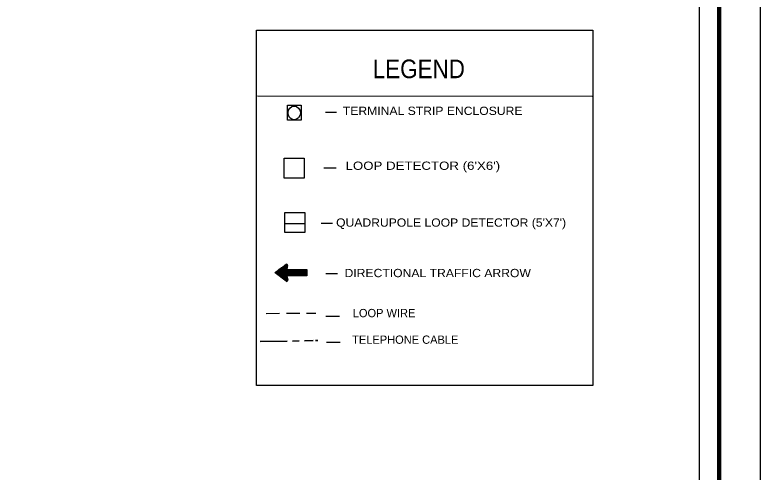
# Model space of a CAD drawing. Extents: x -556 to 1897, y -473 to 414.
# Drawn here: x 147.7 to 578.2, y -209 to 55.2 of the extents above; entities that cross this region are included whole.
import ezdxf

# ---------------------------------------------------------------- set-up
doc = ezdxf.new("R2010")
doc.units = 0
doc.header["$LTSCALE"] = 2.6
doc.linetypes.add('LONG_DASH_SHORT_DASH', pattern=[9.9, 6, -1.2, 1.5, -1.2])
doc.linetypes.add('MEDIUM_DASHED', pattern=[4.5, 3, -1.5])
doc.layers.add('1', color=7, linetype='Continuous', lineweight=13)

msp = doc.modelspace()

# ---------------------------------------------------------------- linework, layer by layer
at = {"layer": '1', "lineweight": 25}
for p, q in [((287.869, 8.522), (481.161, 8.303)), ((327.213, -1.006), (333.412, -1.006)), ((326.231, -33.13), (333.201, -33.13)), ((303.64, -65.322), (315.16, -65.322)), ((324.61, -65.065), (331.207, -65.065)), ((298.025, -93.792), (304.266, -88.96)), ((298.808, -94.368), (302.514, -90.3)), ((298.848, -94.426), (302.807, -90.112)), ((298.907, -94.469), (303.059, -89.887)), ((298.964, -94.487), (303.359, -89.67)), ((299.004, -94.536), (303.609, -89.459)), ((299.055, -94.585), (303.897, -89.246)), ((299.109, -94.606), (304.166, -89.024)), ((299.148, -94.662), (304.374, -88.9)), ((299.205, -94.691), (304.492, -88.855)), ((299.24, -94.71), (304.584, -88.83)), ((299.285, -94.765), (304.681, -88.83)), ((299.337, -94.81), (304.744, -88.855)), ((299.395, -94.832), (304.808, -88.865)), ((299.428, -94.875), (304.861, -88.884)), ((299.477, -94.901), (304.925, -88.918)), ((299.521, -94.944), (304.981, -88.96)), ((299.58, -94.991), (305.017, -88.972)), ((299.63, -94.996), (305.073, -89.029)), ((299.674, -95.066), (305.101, -89.092)), ((299.737, -95.1), (305.146, -89.137)), ((299.773, -95.118), (305.174, -89.185)), ((299.823, -95.176), (305.196, -89.246)), ((299.869, -95.212), (305.225, -89.326)), ((299.912, -95.232), (305.244, -89.371)), ((299.967, -95.285), (305.244, -89.477)), ((300.011, -95.331), (305.244, -89.546)), ((300.07, -95.349), (305.225, -89.661)), ((300.103, -95.376), (305.196, -89.781)), ((300.15, -95.448), (305.174, -89.908)), ((300.208, -95.466), (305.146, -90.014)), ((300.259, -95.505), (305.113, -90.127)), ((300.304, -95.522), (305.101, -90.255)), ((300.358, -95.575), (305.073, -90.353)), ((304.321, -98.657), (298.025, -93.792)), ((298.038, -93.797), (298.112, -93.722)), ((298.095, -93.846), (298.406, -93.515)), ((298.144, -93.86), (298.664, -93.281)), ((298.202, -93.915), (298.956, -93.089)), ((298.226, -93.947), (299.209, -92.864)), ((298.283, -93.968), (299.502, -92.642)), ((298.328, -94.024), (299.773, -92.434)), ((298.377, -94.067), (300.042, -92.234)), ((298.427, -94.081), (300.319, -92.029)), ((298.478, -94.135), (300.583, -91.794)), ((298.526, -94.182), (300.887, -91.596)), ((298.593, -94.205), (301.138, -91.362)), ((298.617, -94.232), (301.433, -91.164)), ((298.664, -94.294), (301.687, -90.931)), ((298.719, -94.316), (301.968, -90.74)), ((298.771, -94.347), (302.237, -90.517)), ((300.401, -95.614), (305.036, -90.513)), ((300.432, -95.639), (305.017, -90.618)), ((300.483, -95.686), (304.986, -90.74)), ((300.543, -95.738), (304.947, -90.862)), ((300.583, -95.77), (304.925, -90.988)), ((300.62, -95.807), (304.892, -91.101)), ((300.677, -95.851), (304.861, -91.215)), ((300.733, -95.852), (304.834, -91.339)), ((300.773, -95.903), (304.808, -91.448)), ((300.825, -95.958), (304.784, -91.596)), ((300.887, -95.985), (304.754, -91.723)), ((300.927, -96.019), (304.723, -91.828)), ((300.951, -96.071), (304.744, -91.904)), ((301.022, -96.091), (304.834, -91.904)), ((301.062, -96.14), (304.917, -91.904)), ((301.112, -96.146), (304.986, -91.904)), ((301.166, -96.205), (305.073, -91.904)), ((301.216, -96.247), (305.146, -91.904)), ((301.256, -96.283), (305.244, -91.904)), ((301.307, -96.332), (305.302, -91.904)), ((301.343, -96.354), (305.396, -91.904)), ((301.401, -96.388), (305.477, -91.904)), ((301.452, -96.432), (305.569, -91.904)), ((301.498, -96.477), (305.645, -91.904)), ((301.538, -96.5), (305.724, -91.904)), ((301.577, -96.527), (305.79, -91.904)), ((301.626, -96.588), (305.869, -91.904)), ((301.687, -96.611), (305.964, -91.904)), ((301.735, -96.654), (306.059, -91.904)), ((301.795, -96.69), (306.134, -91.904)), ((301.843, -96.724), (306.21, -91.904)), ((301.873, -96.762), (306.279, -91.904)), ((301.924, -96.817), (306.371, -91.904)), ((301.968, -96.831), (306.448, -91.904)), ((302.017, -96.888), (306.529, -91.904)), ((302.077, -96.898), (306.616, -91.904)), ((302.123, -96.956), (306.7, -91.904)), ((302.168, -96.994), (306.788, -91.904)), ((302.205, -97.017), (306.865, -91.904)), ((302.26, -97.057), (306.942, -91.904)), ((302.316, -97.107), (307.031, -91.904)), ((302.36, -97.124), (307.112, -91.904)), ((302.418, -97.165), (307.17, -91.904)), ((302.469, -97.22), (307.28, -91.904)), ((302.488, -97.234), (307.339, -91.904)), ((302.541, -97.284), (307.438, -91.904)), ((302.599, -97.318), (307.524, -91.904)), ((302.639, -97.356), (307.588, -91.904)), ((302.699, -97.39), (307.672, -91.904)), ((302.75, -97.426), (307.745, -91.904)), ((302.796, -97.472), (307.843, -91.904)), ((302.828, -97.498), (307.925, -91.904)), ((304.744, -95.505), (308.014, -91.904)), ((304.834, -95.505), (308.082, -91.904)), ((304.917, -95.505), (308.172, -91.904)), ((304.986, -95.505), (308.241, -91.904)), ((305.073, -95.505), (308.316, -91.904)), ((305.146, -95.505), (308.411, -91.904)), ((305.225, -95.505), (308.482, -91.904)), ((305.302, -95.505), (308.563, -91.904)), ((305.396, -95.505), (308.641, -91.904)), ((305.477, -95.505), (308.747, -91.904)), ((305.569, -95.505), (308.819, -91.904)), ((305.645, -95.505), (308.882, -91.904)), ((305.724, -95.505), (308.995, -91.904)), ((305.79, -95.505), (309.063, -91.904)), ((305.869, -95.505), (309.147, -91.904)), ((305.959, -95.505), (309.216, -91.904)), ((306.059, -95.505), (309.309, -91.904)), ((306.134, -95.505), (309.388, -91.904)), ((306.21, -95.505), (309.467, -91.904)), ((306.279, -95.505), (309.559, -91.904)), ((306.371, -95.505), (309.631, -91.904)), ((306.448, -95.505), (309.726, -91.904)), ((306.529, -95.505), (309.801, -91.904)), ((306.616, -95.505), (309.881, -91.904)), ((306.7, -95.505), (309.959, -91.904)), ((306.767, -95.505), (310.041, -91.904)), ((306.865, -95.505), (310.128, -91.904)), ((306.942, -95.505), (310.199, -91.904)), ((307.031, -95.505), (310.272, -91.904)), ((307.112, -95.505), (310.367, -91.904)), ((307.17, -95.505), (310.446, -91.904)), ((307.28, -95.505), (310.538, -91.904)), ((307.339, -95.505), (310.617, -91.904)), ((307.438, -95.505), (310.682, -91.904)), ((307.524, -95.505), (310.767, -91.904)), ((307.588, -95.505), (310.863, -91.904)), ((307.672, -95.505), (310.929, -91.904)), ((307.745, -95.505), (311.027, -91.904)), ((307.843, -95.505), (311.105, -91.904)), ((307.921, -95.505), (311.178, -91.904)), ((307.995, -95.505), (311.253, -91.904)), ((308.082, -95.505), (311.349, -91.904)), ((308.172, -95.505), (311.442, -91.904)), ((308.241, -95.505), (311.499, -91.904)), ((308.316, -95.505), (311.602, -91.904)), ((308.411, -95.505), (311.683, -91.904)), ((308.482, -95.505), (311.755, -91.904)), ((308.563, -95.505), (311.839, -91.904)), ((308.641, -95.505), (311.914, -91.904)), ((308.747, -95.505), (311.992, -91.904)), ((308.819, -95.505), (312.068, -91.904)), ((308.882, -95.505), (312.157, -91.904)), ((308.995, -95.505), (312.23, -91.904)), ((309.063, -95.505), (312.326, -91.904)), ((309.147, -95.505), (312.403, -91.904)), ((309.216, -95.505), (312.493, -91.904)), ((309.309, -95.505), (312.556, -91.904)), ((309.388, -95.505), (312.641, -91.904)), ((309.467, -95.505), (312.736, -91.904)), ((309.559, -95.505), (312.814, -91.904)), ((309.631, -95.505), (312.907, -91.904)), ((309.709, -95.505), (312.966, -91.904)), ((309.801, -95.505), (313.057, -91.904)), ((309.881, -95.505), (313.135, -91.904)), ((309.959, -95.505), (313.216, -91.904)), ((310.041, -95.505), (313.29, -91.904)), ((310.128, -95.505), (313.377, -91.904)), ((310.195, -95.505), (313.468, -91.904)), ((310.272, -95.505), (313.557, -91.904)), ((310.367, -95.505), (313.64, -91.904)), ((310.446, -95.505), (313.705, -91.904)), ((310.538, -95.505), (313.779, -91.904)), ((310.617, -95.505), (313.86, -91.904)), ((310.682, -95.505), (313.949, -91.904)), ((310.767, -95.505), (314.018, -91.904)), ((310.863, -95.505), (314.112, -91.904)), ((310.924, -95.505), (314.205, -91.904)), ((311.027, -95.505), (314.283, -91.904)), ((311.105, -95.505), (314.358, -91.904)), ((311.178, -95.505), (314.438, -91.904)), ((311.253, -95.505), (314.514, -91.904)), ((311.349, -95.505), (314.607, -91.904)), ((311.442, -95.505), (314.672, -91.904)), ((311.499, -95.505), (314.772, -91.904)), ((311.602, -95.505), (314.851, -91.904)), ((311.683, -95.505), (314.938, -91.904)), ((311.755, -95.505), (315.015, -91.904)), ((311.839, -95.505), (315.092, -91.904)), ((311.914, -95.505), (315.185, -91.904)), ((311.992, -95.505), (315.24, -91.904)), ((312.068, -95.505), (315.36, -91.904)), ((312.151, -95.505), (315.426, -91.904)), ((312.23, -95.505), (315.503, -91.904)), ((312.326, -95.505), (315.581, -91.904)), ((312.403, -95.505), (315.661, -91.904)), ((312.48, -95.505), (315.737, -91.904)), ((312.556, -95.505), (315.816, -91.904)), ((312.641, -95.505), (315.914, -91.904)), ((312.736, -95.505), (316.002, -91.904)), ((312.814, -95.505), (316.067, -91.904)), ((312.894, -95.505), (316.152, -91.904)), ((312.966, -95.505), (316.242, -91.904)), ((313.057, -95.505), (316.316, -91.904)), ((313.135, -95.505), (316.318, -91.972)), ((313.216, -95.505), (316.318, -92.078)), ((313.29, -95.505), (316.318, -92.176)), ((313.377, -95.505), (316.318, -92.243)), ((313.468, -95.505), (316.318, -92.36)), ((313.557, -95.505), (316.318, -92.414)), ((313.64, -95.505), (316.318, -92.51)), ((313.705, -95.505), (316.318, -92.614)), ((313.779, -95.505), (316.318, -92.702)), ((313.86, -95.505), (316.318, -92.8)), ((313.948, -95.505), (316.318, -92.878)), ((314.018, -95.505), (316.318, -92.983)), ((314.112, -95.505), (316.318, -93.049)), ((314.205, -95.505), (316.318, -93.154)), ((314.283, -95.505), (316.318, -93.226)), ((314.358, -95.505), (316.318, -93.325)), ((314.438, -95.505), (316.318, -93.443)), ((314.514, -95.505), (316.318, -93.515)), ((314.607, -95.505), (316.318, -93.608)), ((314.672, -95.505), (316.318, -93.684)), ((314.757, -95.505), (316.318, -93.778)), ((314.851, -95.505), (316.318, -93.86)), ((314.938, -95.505), (316.318, -93.968)), ((315.015, -95.505), (316.318, -94.024)), ((315.084, -95.505), (316.318, -94.151)), ((315.185, -95.505), (316.318, -94.232)), ((315.24, -95.505), (316.318, -94.316)), ((315.36, -95.505), (316.318, -94.419)), ((315.426, -95.505), (316.318, -94.487)), ((315.493, -95.505), (316.318, -94.593)), ((315.581, -95.505), (316.318, -94.69)), ((327.328, -94.232), (334.089, -94.232)), ((302.879, -97.527), (304.723, -95.522)), ((302.931, -97.576), (304.723, -95.603)), ((302.989, -97.631), (304.754, -95.658)), ((303.02, -97.645), (304.771, -95.744)), ((303.059, -97.694), (304.784, -95.807)), ((303.116, -97.726), (304.808, -95.852)), ((303.175, -97.769), (304.834, -95.958)), ((303.22, -97.803), (304.834, -96.019)), ((303.27, -97.859), (304.861, -96.091)), ((303.317, -97.874), (304.881, -96.146)), ((303.364, -97.906), (304.886, -96.247)), ((303.422, -97.935), (304.917, -96.309)), ((303.457, -97.984), (304.917, -96.372)), ((303.512, -98.03), (304.938, -96.444)), ((303.552, -98.037), (304.947, -96.521)), ((303.609, -98.115), (304.964, -96.588)), ((303.643, -98.143), (304.986, -96.657)), ((303.704, -98.162), (305.001, -96.724)), ((303.733, -98.204), (305.026, -96.817)), ((303.79, -98.251), (305.036, -96.888)), ((303.848, -98.271), (305.047, -96.932)), ((303.897, -98.312), (305.073, -97.017)), ((303.943, -98.37), (305.101, -97.089)), ((304.005, -98.382), (305.113, -97.165)), ((304.048, -98.437), (305.113, -97.22)), ((304.079, -98.468), (305.146, -97.294)), ((304.134, -98.505), (305.162, -97.372)), ((304.182, -98.546), (305.174, -97.454)), ((304.221, -98.573), (305.196, -97.522)), ((304.272, -98.625), (305.206, -97.577)), ((304.315, -98.657), (305.225, -97.645)), ((304.374, -98.681), (305.244, -97.726)), ((304.416, -98.715), (305.257, -97.798)), ((304.475, -98.722), (305.273, -97.867)), ((304.551, -98.772), (305.293, -97.935)), ((304.616, -98.787), (305.302, -98.03)), ((304.706, -98.79), (305.302, -98.115)), ((304.784, -98.787), (305.302, -98.204)), ((304.886, -98.722), (305.273, -98.317)), ((305.073, -98.625), (305.174, -98.546)), ((315.661, -95.505), (316.318, -94.765)), ((315.737, -95.505), (316.318, -94.875)), ((315.816, -95.505), (316.318, -94.944)), ((315.91, -95.505), (316.318, -95.037)), ((316.002, -95.505), (316.318, -95.118)), ((316.067, -95.505), (316.318, -95.212)), ((316.152, -95.505), (316.318, -95.309)), ((316.242, -95.505), (316.318, -95.398)), ((316.316, -95.505), (316.318, -95.505)), ((327.328, -118.888), (335.286, -118.888)), ((327.666, -133.87), (335.63, -133.87))]:
    msp.add_line(p, q, dxfattribs=at)
at = {"layer": '1', "linetype": 'MEDIUM_DASHED', "lineweight": 25}
msp.add_line((292.8, -117.233), (321.598, -117.145), dxfattribs=at)
at = {"layer": '1', "linetype": 'LONG_DASH_SHORT_DASH', "lineweight": 35}
for p, q in [((289.319, -133.548), (320.04, -133.002)), ((321.315, -132.979), (322.602, -132.956))]:
    msp.add_line(p, q, dxfattribs=at)
at = {"layer": '1', "lineweight": 25}
for points in [[(578.23, 403.448), (578.23, -473.115), (-556.145, -473.115), (-556.145, 403.448)], [(543.266, 353.227), (-513.685, 353.227), (-513.685, -430.014), (543.266, -430.014)], [(287.24, 46.441), (481.576, 46.441), (481.576, -158.898), (287.24, -158.898)], [(305.196, 3.008), (312.994, 3.008), (312.994, -5.593), (305.196, -5.593)], [(303.239, -27.517), (314.757, -27.517), (314.757, -39.092), (303.239, -39.092)], [(303.64, -59.009), (315.16, -59.009), (315.16, -70.575), (303.64, -70.575)]]:
    msp.add_lwpolyline(points, close=True, dxfattribs=at)
at = {"layer": '1', "lineweight": 106}
msp.add_lwpolyline([(-526.329, -440.716), (554.561, -440.716), (554.561, 364.895), (-526.329, 364.895)], close=True, dxfattribs=at)
at = {"layer": '1', "lineweight": 25}
msp.add_lwpolyline([(305.225, -89.67), (304.723, -91.904), (316.318, -91.904), (316.318, -95.505), (304.723, -95.505), (305.293, -97.935)], dxfattribs=at)
msp.add_ellipse((309.067, -1.435), major_axis=(0, 3.934), ratio=0.907029, dxfattribs=at)
for centre, start_param, end_param in [((304.616, -89.514), 1.3176976, 3.7548511), ((304.678, -98.104), 5.6720666, 8.1107902)]:
    msp.add_ellipse(centre, major_axis=(0, -0.682), ratio=0.907029, start_param=start_param, end_param=end_param, dxfattribs=at)

# ---------------------------------------------------------------- texts
at = {"layer": '1'}
for s, height, width, p in [('LEGEND', 10.76, 0.9, (354.418, 18.646)), ('TERMINAL STRIP ENCLOSURE', 4.774, 1.1, (337.143, -2.6)), ("LOOP DETECTOR (6'X6')", 4.774, 1.2, (338.687, -34.318)), ("QUADRUPOLE LOOP DETECTOR (5'X7')", 4.77, 1.1, (333.238, -67.16)), ('DIRECTIONAL TRAFFIC ARROW', 4.774, 1.1, (338.123, -96.321))]:
    msp.add_text(s, height=height, dxfattribs=dict(at, width=width)).set_placement(p)
for s, p in [('LOOP WIRE', (342.879, -119.45)), ('TELEPHONE CABLE', (342.533, -134.82))]:
    msp.add_text(s, height=4.774, dxfattribs=at).set_placement(p)

doc.saveas('drawing.dxf')
